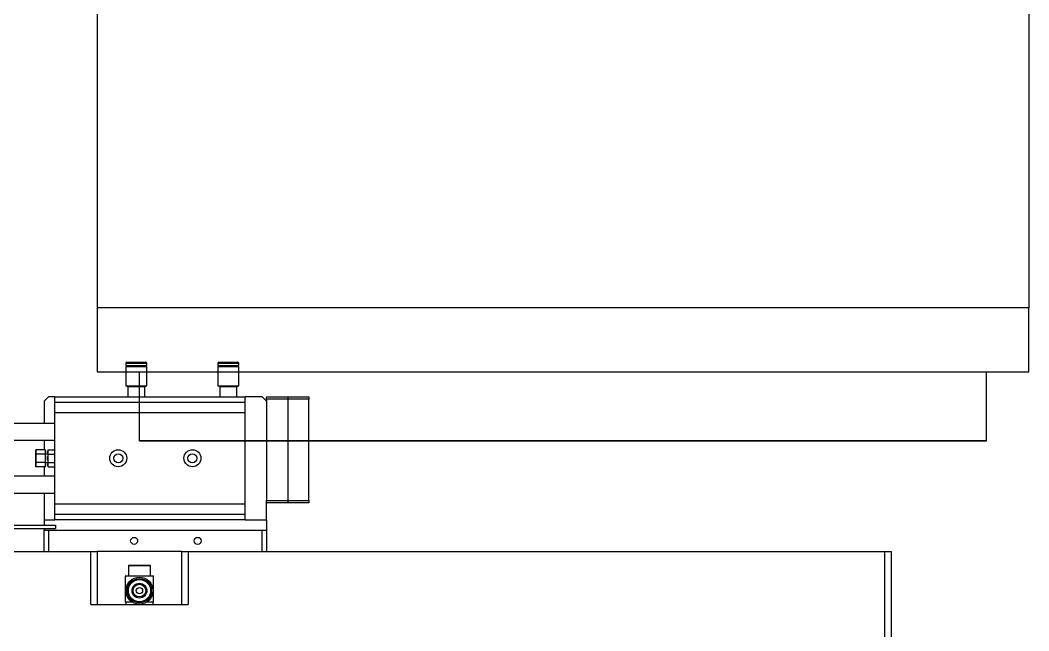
# Model space of a CAD drawing. Extents: x 500 to 100500, y -14500 to 21140.
# Drawn here: x 8320.2 to 8796.5, y -6936.7 to -6648.3 of the extents above; entities that cross this region are included whole.
import ezdxf

# ---------------------------------------------------------------- set-up
doc = ezdxf.new("R2010")
doc.units = 0
doc.layers.get('0').update_dxf_attribs({"linetype": 'CONTINUOUS'})
doc.layers.add('D', color=7, linetype='CONTINUOUS')

# ---------------------------------------------------------------- blocks, each defined once
blk = doc.blocks.new('KJG24hsdg')
at = {"color": 1, "linetype": 'Continuous', "lineweight": 25}
for p, q in [((-18270.42, -19786.42), (-18270.42, -20028.44)), ((-17830.42, -19786.42), (-17830.42, -20028.44)), ((-17830.42, -20028.44), (-18270.42, -20028.44)), ((-18270.42, -20028.44), (-18270.42, -20058.72)), ((-17830.42, -20058.72), (-17830.42, -20028.44)), ((-18270.42, -20058.72), (-17830.42, -20058.72)), ((-18250.42, -20091.1), (-18250.42, -20058.72)), ((-17850.42, -20091.1), (-17850.42, -20058.72)), ((-18250.42, -20091.1), (-17850.42, -20091.1)), ((-18250.42, -20091.23), (-18250.42, -20091.1)), ((-18250.42, -20091.23), (-17850.42, -20091.23)), ((-17850.42, -20091.23), (-17850.42, -20091.1))]:
    blk.add_line(p, q, dxfattribs=at)
blk = doc.blocks.new('KJprobe Card F')
at = {"color": 6}
for p, q in [((32037.2, -77292.19, 43.99), (32037.2, -77301.23, 43.99)), ((32037.2, -77292.19, 43.99), (32047.2, -77292.19, 43.99)), ((32037.25, -77290.59, 43.99), (32037.25, -77291.59, 43.99)), ((32037.25, -77290.59, 43.99), (32047.15, -77290.59, 43.99)), ((32037.25, -77291.59, 43.99), (32047.15, -77291.59, 43.99)), ((32037.75, -77290.09, 43.99), (32046.65, -77290.09, 43.99)), ((32039.05, -77291.59, 43.99), (32039.05, -77292.19, 43.99)), ((32045.35, -77292.19, 43.99), (32045.35, -77291.59, 43.99)), ((32047.15, -77291.59, 43.99), (32047.15, -77290.59, 43.99)), ((32047.2, -77301.23, 43.99), (32047.2, -77292.19, 43.99)), ((32080.7, -77292.19, 43.99), (32080.7, -77301.23, 43.99)), ((32080.7, -77292.19, 43.99), (32082.36, -77292.19, 43.99)), ((32080.75, -77290.59, 43.99), (32080.75, -77291.59, 43.99)), ((32080.75, -77290.59, 43.99), (32082.39, -77290.59, 43.99)), ((32080.75, -77291.59, 43.99), (32082.39, -77291.59, 43.99)), ((32081.25, -77290.09, 43.99), (32082.72, -77290.09, 43.99)), ((32082.36, -77292.19, 43.99), (32090.7, -77292.19, 43.99)), ((32082.39, -77290.59, 43.99), (32090.65, -77290.59, 43.99)), ((32082.39, -77291.59, 43.99), (32090.65, -77291.59, 43.99)), ((32082.55, -77291.59, 43.99), (32082.55, -77292.19, 43.99)), ((32082.72, -77290.09, 43.99), (32090.15, -77290.09, 43.99)), ((32088.85, -77292.19, 43.99), (32088.85, -77291.59, 43.99)), ((32090.65, -77291.59, 43.99), (32090.65, -77290.59, 43.99)), ((32090.7, -77301.23, 43.99), (32090.7, -77292.19, 43.99)), ((32037.2, -77301.23, 43.99), (32038.2, -77301.59, 43.99)), ((32037.2, -77301.23, 43.99), (32047.2, -77301.23, 43.99)), ((32038.2, -77301.59, 43.99), (32038.2, -77306.49, 43.99)), ((32038.2, -77301.59, 43.99), (32046.2, -77301.59, 43.99)), ((32046.2, -77301.59, 43.99), (32047.2, -77301.23, 43.99)), ((32046.2, -77306.49, 43.99), (32046.2, -77301.59, 43.99)), ((32080.7, -77301.23, 43.99), (32081.7, -77301.59, 43.99)), ((32080.7, -77301.23, 43.99), (32082.36, -77301.23, 43.99)), ((32081.7, -77301.59, 43.99), (32081.7, -77306.49, 43.99)), ((32081.7, -77301.59, 43.99), (32083.02, -77301.59, 43.99)), ((32082.36, -77301.23, 43.99), (32090.7, -77301.23, 43.99)), ((32083.02, -77301.59, 43.99), (32089.7, -77301.59, 43.99)), ((32089.7, -77301.59, 43.99), (32090.7, -77301.23, 43.99)), ((32089.7, -77306.49, 43.99), (32089.7, -77301.59, 43.99)), ((32000.7, -77306.49, 43.99), (31998.7, -77308.49, 43.99)), ((32003.7, -77306.49, 43.99), (32000.7, -77306.49, 43.99)), ((32003.7, -77308.99, 43.99), (32003.7, -77306.49, 43.99)), ((32003.7, -77306.49, 43.99), (32093.7, -77306.49, 43.99)), ((32101.7, -77306.49, 43.99), (32093.7, -77306.49, 43.99)), ((32093.7, -77308.99, 43.99), (32093.7, -77306.49, 43.99)), ((32103.7, -77308.49, 43.99), (32101.7, -77306.49, 43.99)), ((32103.7, -77307.49, 43.99), (32103.7, -77306.49, 43.99)), ((32103.7, -77306.49, 43.99), (32113.7, -77306.49, 43.99)), ((32113.7, -77307.49, 43.99), (32103.7, -77307.49, 43.99)), ((32103.7, -77307.49, 43.99), (32103.7, -77355.49, 43.99)), ((32113.7, -77306.49, 43.99), (32113.7, -77307.49, 43.99)), ((32113.7, -77306.49, 43.99), (32123.7, -77306.49, 43.99)), ((32113.7, -77307.49, 43.99), (32113.7, -77355.49, 43.99)), ((32123.7, -77307.49, 43.99), (32113.7, -77307.49, 43.99)), ((32123.7, -77306.49, 43.99), (32123.7, -77307.49, 43.99)), ((32123.7, -77355.49, 43.99), (32123.7, -77307.49, 43.99)), ((31998.7, -77308.49, 43.99), (31998.7, -77318.99, 43.99)), ((32003.7, -77308.99, 43.99), (32093.7, -77308.99, 43.99)), ((32003.7, -77313.99, 43.99), (32003.7, -77308.99, 43.99)), ((32093.7, -77313.99, 43.99), (32093.7, -77308.99, 43.99)), ((32003.7, -77356.99, 43.99), (32003.7, -77313.99, 43.99)), ((32093.7, -77313.99, 43.99), (32003.7, -77313.99, 43.99)), ((32093.7, -77356.99, 43.99), (32093.7, -77313.99, 43.99)), ((32003.7, -77318.99, 43.99), (31979.7, -77318.99, 43.99)), ((31979.7, -77326.99, 43.99), (32003.7, -77326.99, 43.99)), ((31998.7, -77326.99, 43.99), (31998.7, -77331.45, 43.99)), ((31994.84, -77331.45, 43.99), (31994.7, -77331.99, 43.99)), ((31994.7, -77332.46, 43.99), (31994.84, -77331.45, 43.99)), ((31994.7, -77331.99, 43.99), (31994.7, -77332.46, 43.99)), ((31994.7, -77332.46, 43.99), (31994.7, -77335.49, 43.99)), ((31994.84, -77333.47, 43.99), (31994.7, -77332.46, 43.99)), ((31994.7, -77335.49, 43.99), (31994.84, -77333.47, 43.99)), ((31994.84, -77337.51, 43.99), (31994.7, -77335.49, 43.99)), ((31994.7, -77335.49, 43.99), (31994.7, -77338.52, 43.99)), ((31999.2, -77331.45, 43.99), (31994.84, -77331.45, 43.99)), ((31999.2, -77333.47, 43.99), (31994.84, -77333.47, 43.99)), ((31999.35, -77331.99, 43.99), (31999.2, -77331.45, 43.99)), ((31999.2, -77331.45, 43.99), (31999.35, -77332.46, 43.99)), ((31999.35, -77332.46, 43.99), (31999.2, -77333.47, 43.99)), ((31999.2, -77333.47, 43.99), (31999.35, -77335.49, 43.99)), ((31999.35, -77335.49, 43.99), (31999.2, -77337.51, 43.99)), ((31999.35, -77332.46, 43.99), (31999.35, -77331.99, 43.99)), ((31999.35, -77335.49, 43.99), (31999.35, -77332.46, 43.99)), ((32000.5, -77333.49, 43.99), (31999.35, -77333.49, 43.99)), ((31999.35, -77338.52, 43.99), (31999.35, -77335.49, 43.99)), ((32000.64, -77331.45, 43.99), (32000.5, -77331.99, 43.99)), ((32000.5, -77332.46, 43.99), (32000.64, -77331.45, 43.99)), ((32000.5, -77331.99, 43.99), (32000.5, -77332.46, 43.99)), ((32000.5, -77332.46, 43.99), (32000.5, -77335.49, 43.99)), ((32000.64, -77333.47, 43.99), (32000.5, -77332.46, 43.99)), ((32000.5, -77335.49, 43.99), (32000.64, -77333.47, 43.99)), ((32000.64, -77337.51, 43.99), (32000.5, -77335.49, 43.99)), ((32000.5, -77335.49, 43.99), (32000.5, -77338.52, 43.99)), ((32000.64, -77331.45, 43.99), (32003.55, -77331.45, 43.99)), ((32000.64, -77333.47, 43.99), (32003.55, -77333.47, 43.99)), ((32003.7, -77331.99, 43.99), (32003.55, -77331.45, 43.99)), ((31994.7, -77338.52, 43.99), (31994.84, -77337.51, 43.99)), ((31994.84, -77339.53, 43.99), (31994.7, -77338.52, 43.99)), ((31994.7, -77338.52, 43.99), (31994.7, -77338.99, 43.99)), ((31994.7, -77338.99, 43.99), (31994.84, -77339.53, 43.99)), ((31999.2, -77337.51, 43.99), (31994.84, -77337.51, 43.99)), ((31999.2, -77339.53, 43.99), (31994.84, -77339.53, 43.99)), ((31998.7, -77339.53, 43.99), (31998.7, -77343.99, 43.99)), ((31999.2, -77337.51, 43.99), (31999.35, -77338.52, 43.99)), ((31999.35, -77338.52, 43.99), (31999.2, -77339.53, 43.99)), ((31999.2, -77339.53, 43.99), (31999.35, -77338.99, 43.99)), ((31999.35, -77337.49, 43.99), (32000.5, -77337.49, 43.99)), ((31999.35, -77338.99, 43.99), (31999.35, -77338.52, 43.99)), ((32000.5, -77338.52, 43.99), (32000.64, -77337.51, 43.99)), ((32000.64, -77339.53, 43.99), (32000.5, -77338.52, 43.99)), ((32000.5, -77338.52, 43.99), (32000.5, -77338.99, 43.99)), ((32000.5, -77338.99, 43.99), (32000.64, -77339.53, 43.99)), ((32000.64, -77337.51, 43.99), (32003.55, -77337.51, 43.99)), ((32000.64, -77339.53, 43.99), (32003.55, -77339.53, 43.99)), ((32003.55, -77339.53, 43.99), (32003.7, -77338.99, 43.99)), ((32003.7, -77343.99, 43.99), (31979.7, -77343.99, 43.99)), ((31981.3, -77351.99, 43.99), (32003.7, -77351.99, 43.99)), ((31998.7, -77351.99, 43.99), (31998.7, -77364.49, 43.99)), ((32003.7, -77356.99, 43.99), (32093.7, -77356.99, 43.99)), ((32003.7, -77361.99, 43.99), (32003.7, -77356.99, 43.99)), ((32093.7, -77361.99, 43.99), (32093.7, -77356.99, 43.99)), ((32103.7, -77355.49, 43.99), (32113.7, -77355.49, 43.99)), ((32103.7, -77356.49, 43.99), (32103.7, -77355.49, 43.99)), ((32113.7, -77356.49, 43.99), (32103.7, -77356.49, 43.99)), ((32103.7, -77364.49, 43.99), (32103.7, -77356.49, 43.99)), ((32113.7, -77355.49, 43.99), (32113.7, -77356.49, 43.99)), ((32113.7, -77355.49, 43.99), (32123.7, -77355.49, 43.99)), ((32123.7, -77356.49, 43.99), (32113.7, -77356.49, 43.99)), ((32123.7, -77355.49, 43.99), (32123.7, -77356.49, 43.99)), ((31998.7, -77364.49, 43.99), (32003.7, -77364.49, 43.99)), ((31998.7, -77364.49, 43.99), (31998.7, -77367.09, 43.99)), ((32003.7, -77364.49, 43.99), (32003.7, -77361.99, 43.99)), ((32093.7, -77361.99, 43.99), (32003.7, -77361.99, 43.99)), ((32093.7, -77364.49, 43.99), (32003.7, -77364.49, 43.99)), ((32093.7, -77364.49, 43.99), (32093.7, -77361.99, 43.99)), ((32093.7, -77364.49, 43.99), (32103.7, -77364.49, 43.99)), ((32103.7, -77364.49, 43.99), (32103.7, -77369.49, 43.99)), ((31903.7, -77367.09, 43.99), (32004.07, -77367.09, 43.99)), ((31903.7, -77368.69, 43.99), (32004.07, -77368.69, 43.99)), ((31998.7, -77368.69, 43.99), (31998.7, -77369.49, 43.99)), ((31998.7, -77379.49, 43.99), (31998.7, -77369.49, 43.99)), ((31998.7, -77369.49, 43.99), (32000.7, -77369.49, 43.99)), ((32000.7, -77369.49, 43.99), (32000.7, -77379.49, 43.99)), ((32000.7, -77369.49, 43.99), (32101.7, -77369.49, 43.99)), ((32004.07, -77367.09, 43.99), (32004.07, -77368.69, 43.99)), ((32101.7, -77379.49, 43.99), (32101.7, -77369.49, 43.99)), ((32101.7, -77369.49, 43.99), (32103.7, -77369.49, 43.99)), ((32103.7, -77369.49, 43.99), (32103.7, -77379.49, 43.99)), ((31903.7, -77379.49, 43.99), (32020.7, -77379.49, 43.99)), ((32020.7, -77404.49, 43.99), (32020.7, -77379.49, 43.99)), ((32020.7, -77379.49, 43.99), (32023.7, -77379.49, 43.99)), ((32023.7, -77379.49, 43.99), (32023.7, -77404.49, 43.99)), ((32063.7, -77379.49, 43.99), (32023.7, -77379.49, 43.99)), ((32063.7, -77404.49, 43.99), (32063.7, -77379.49, 43.99)), ((32063.7, -77379.49, 43.99), (32066.7, -77379.49, 43.99)), ((32066.7, -77379.49, 43.99), (32066.7, -77404.49, 43.99)), ((32066.7, -77379.49, 43.99), (32395.7, -77379.49, 43.99)), ((32395.7, -77429.49, 43.99), (32395.7, -77379.49, 43.99)), ((32395.7, -77379.49, 43.99), (32398.7, -77379.49, 43.99)), ((32398.7, -77379.49, 43.99), (32398.7, -77429.49, 43.99)), ((32038.75, -77385.99, 43.99), (32038.5, -77386.24, 43.99)), ((32038.5, -77386.24, 43.99), (32038.5, -77390.99, 43.99)), ((32048.9, -77386.24, 43.99), (32038.5, -77386.24, 43.99)), ((32038.75, -77385.99, 43.99), (32048.65, -77385.99, 43.99)), ((32048.9, -77386.24, 43.99), (32048.65, -77385.99, 43.99)), ((32048.9, -77390.99, 43.99), (32048.9, -77386.24, 43.99)), ((32037.25, -77390.99, 43.99), (32037, -77391.24, 43.99)), ((32037, -77391.24, 43.99), (32037, -77403.49, 43.99)), ((32050.4, -77391.24, 43.99), (32037, -77391.24, 43.99)), ((32037.25, -77390.99, 43.99), (32050.15, -77390.99, 43.99)), ((32050.4, -77391.24, 43.99), (32050.15, -77390.99, 43.99)), ((32050.4, -77403.49, 43.99), (32050.4, -77391.24, 43.99)), ((32020.7, -77404.49, 43.99), (32066.7, -77404.49, 43.99)), ((32040.42, -77403.49, 43.99), (32037, -77403.49, 43.99)), ((32037.2, -77403.49, 43.99), (32037.2, -77404.49, 43.99)), ((32050.4, -77403.49, 43.99), (32046.97, -77403.49, 43.99)), ((32050.2, -77404.49, 43.99), (32050.2, -77403.49, 43.99))]:
    blk.add_line(p, q, dxfattribs=at)
for centre, radius in [((32033.7, -77335.49, 43.99), 4), ((32033.7, -77335.49, 43.99), 2.15), ((32068.7, -77335.49, 43.99), 4), ((32068.7, -77335.49, 43.99), 2.15), ((32041.2, -77374.49, 43.99), 1.65), ((32071.2, -77374.49, 43.99), 1.65), ((32043.7, -77397.99, 43.99), 6.4), ((32043.7, -77397.99, 43.99), 5.75), ((32043.7, -77397.99, 43.99), 5.25), ((32043.7, -77397.99, 43.99), 3.5), ((32043.7, -77397.99, 43.99), 3), ((32043.7, -77397.99, 43.99), 1.5)]:
    blk.add_circle(centre, radius, dxfattribs=at)
for centre, start, end in [((32037.75, -77290.59, 43.99), 90, 180), ((32046.65, -77290.59, 43.99), 0, 90), ((32081.25, -77290.59, 43.99), 90, 180), ((32090.15, -77290.59, 43.99), 0, 90)]:
    blk.add_arc(centre, 0.5, start, end, dxfattribs=at)

msp = doc.modelspace()

# ---------------------------------------------------------------- block references
msp.add_blockref('KJprobe Card F', (-23667.2, 70480.25, -119.8))
at = {"layer": 'D'}
msp.add_blockref('KJG24hsdg', (26626.92, 13244.24, -10.47), dxfattribs=at)

doc.saveas('drawing.dxf')
